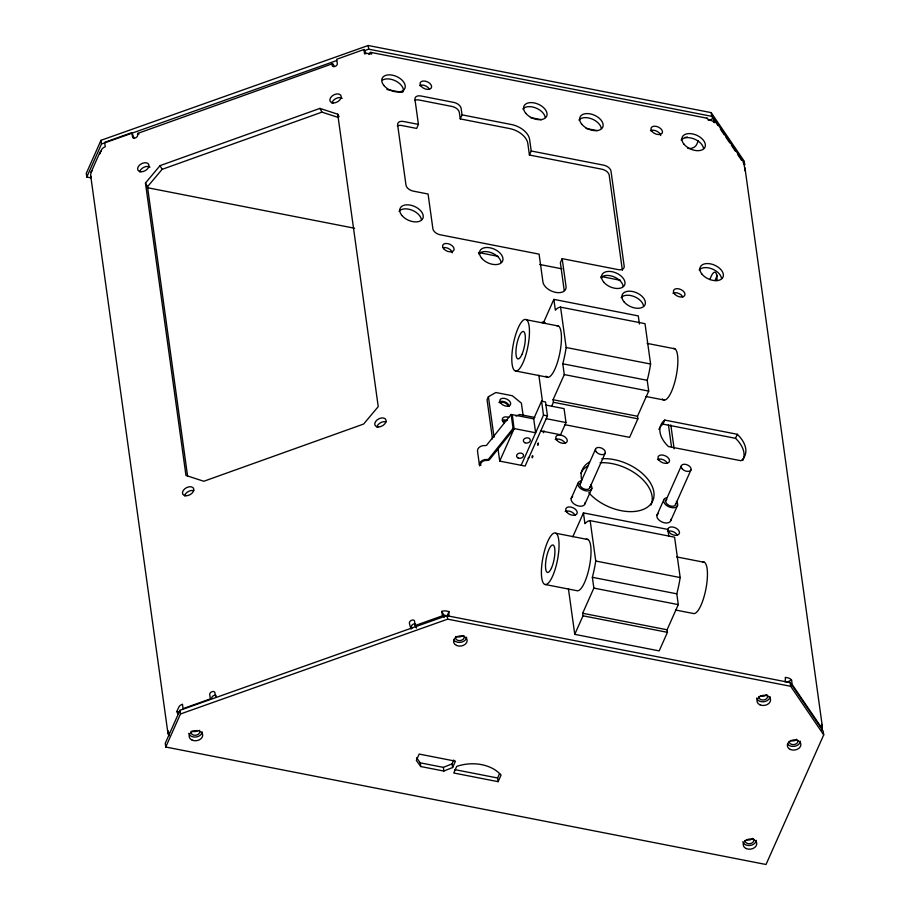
<?xml version="1.0" encoding="UTF-8"?>
<svg xmlns="http://www.w3.org/2000/svg" width="910" height="910" viewBox="0 0 910 910"><rect width="100%" height="100%" fill="white"/><g stroke="black" fill="none" stroke-linecap="round" stroke-linejoin="round"><path stroke-width="1.36" d="M537.56 444.512C537.833 447.538 539.13 440.884 537.719 443.682M543.213 431.806L543.418 432.728L544.078 430.93M446.992 616.593L448.88 611.52L446.389 611.031A6.666 4.96 -7.9 0 0 441.794 611.395L442.408 615.82L415.153 625.568L416.518 628.059M743.186 162.606L744.755 164.915L744.243 161.229L711.199 112.635L368.197 45.5L100.999 140.311L86.291 173.355L86.791 177.029L90.977 177.848M86.791 177.029L101.499 143.996L100.999 140.311M91.034 172.331L99.691 152.88M622.394 270.315L609.211 175.152A7.007 4.254 24 0 0 601.976 169.226L529.415 155.018L527.811 143.416A17.506 10.636 24 0 0 509.714 128.583L460.244 118.903L462.041 114.865L461.131 108.37A7.007 4.254 24 0 0 453.897 102.432L420.921 95.982A7.007 4.254 24 0 0 414.96 99.338L418.429 124.397L416.643 128.435L401.799 125.523A7.007 4.254 24 0 0 397.317 125.978M178.019 713.815A6.666 4.05 24 0 1 176.87 711.438L178.633 707.468A6.666 4.96 -7.9 0 1 182.466 704.226L183.081 708.64L210.335 698.891L209.721 694.466A2.775 1.786 -28.6 0 1 212.041 691.702A2.775 1.786 -28.6 0 1 214.862 692.624A6.666 1.206 70.3 0 0 216.011 697.06M823.709 734.893L790.676 686.299L447.674 619.164L447.163 615.479L179.952 710.301L165.245 743.333L165.756 747.019L766.015 864.5L823.709 734.893L823.209 731.219L790.164 682.614L443.83 615.126L441.794 611.395M165.756 747.019L180.464 713.986L179.952 710.301M529.415 155.018L531.212 150.992L529.609 139.378A17.506 10.636 24 0 0 511.511 124.545L462.041 114.865M523.148 415.756L521.396 403.164L512.353 395.748L495.859 392.517L488.42 396.703L487.066 399.752L492.492 438.927M531.212 150.992L603.774 165.188A7.007 4.254 24 0 1 611.008 171.125L624.192 266.277A7.007 4.254 24 0 1 618.243 269.633L562.175 258.656L560.378 262.694L564.234 290.54M543.225 323.277L553.86 299.379L638.297 315.906L639.411 323.994M533.544 419.203L541.564 401.185L545.522 401.958L547.456 415.893L525.115 466.079L499.715 461.108L514.196 428.576L535.637 432.773L533.704 418.85L512.273 414.653L514.093 428.803L489.694 459.436A2.446 1.82 -7.9 0 1 487.055 460.403A5.255 3.902 -7.9 0 0 480.742 465.533M521.157 465.306L543.497 415.108L541.564 401.185M551.779 405.997L553.428 402.288L553.075 399.729L564.28 374.579L562.789 363.784A45.102 12.66 -78.9 0 0 566.168 347.506L560.571 307.136L645.008 323.664L650.593 364.034A45.102 12.66 -78.9 0 1 647.215 380.312L648.716 391.095L637.512 416.257L637.865 418.816L629.606 437.357L564.553 424.629M545.602 405.018L564.075 408.635L565.997 422.558L560.571 434.752L540.779 430.885M698.357 140.72L696.639 144.576A7.007 5.21 -7.9 0 1 687.789 148.375M452.611 767.528L455.444 761.169L419.157 754.071L416.336 760.419L420.773 766.538L443.864 771.054L452.611 767.528L452.099 763.843L453.794 760.032M571.161 498.521L577.952 483.267M580 484.04L595.504 449.221M589.805 487.714L605.309 452.896M585.062 503.719L591.853 488.477M572.799 536.798L583.446 512.899L667.872 529.427L668.804 536.172M498.123 781.679L501.057 775.07A37.196 27.641 -7.9 0 0 456.706 766.391L453.76 772.999L498.123 781.679L497.611 777.993L499.567 773.591M658.92 429.372A31.941 19.406 24 0 1 662.958 424.117L664.755 420.079L737.305 434.286A31.941 19.406 24 0 1 740.979 460.744L668.418 446.537A31.941 19.406 24 0 1 664.755 420.079M574.756 634.361L583.014 615.808L582.662 613.26L593.855 588.099L592.365 577.304A45.102 12.66 -78.9 0 0 595.743 561.026L590.158 520.657L674.583 537.184L680.179 577.554A45.102 12.66 -78.9 0 1 676.79 593.832L678.291 604.627L667.087 629.777L667.439 632.336L659.181 650.889L574.756 634.361L568.42 588.668M656.918 515.299L663.708 500.056M665.745 500.818L681.249 466M675.561 504.493L691.054 469.674M670.807 520.509L677.597 505.255M742.765 460.505A31.941 19.406 24 0 0 735.519 438.313L737.305 434.286M512.171 414.869L511.136 414.448L486.725 445.081A1.228 0.91 -7.9 0 1 485.405 445.57A6.472 4.812 -7.9 0 0 477.443 450.689L479.377 464.612M511.136 414.448L513.069 428.382L488.659 459.004A1.228 0.91 -7.9 0 1 487.339 459.493A6.472 4.812 -7.9 0 0 479.559 465.829M337.724 114.205L378.23 406.634L363.625 424.049L203.794 481.265L185.97 475.464L145.463 183.024L160.069 165.62L319.899 108.404L337.724 114.205L339.077 116.696M187.619 476.374L147.5 186.755L162.105 169.351L321.935 112.135L338.486 117.526M708.776 120.382L713.747 118.254L743.823 162.503L744.437 166.928A6.666 4.96 -7.9 0 1 744.755 170.705M515.981 416.075L519.678 414.494L534.796 417.451M786.615 682.261L791.586 680.134L792.201 684.559L822.276 728.796L821.662 724.383A6.666 4.96 -7.9 0 1 821.98 728.159A6.666 4.05 24 0 1 821.446 730.207M416.564 757.757L420.272 762.853L443.352 767.38L452.099 763.843M134.225 138.536L131.882 132.587L104.627 142.347L105.241 146.76A6.666 4.96 -7.9 0 0 101.408 150.013L99.645 153.983A6.666 4.05 24 0 1 101.044 151.219M365.991 53.246L363.954 49.515L336.7 59.275L337.314 63.689A2.775 1.786 -28.6 0 1 334.994 66.453A2.775 1.786 -28.6 0 1 332.173 65.531A6.666 1.206 70.3 0 1 334.004 65.588M137.922 133.349L332.457 63.723M101.499 143.996L336.643 60.56M364.705 50.607L368.709 49.185L711.711 116.321L718.001 125.569M180.464 713.986L447.674 619.164M370.586 52.359L706.99 118.198M386.864 89.476L402.186 92.467M530.359 117.561L541.507 119.745M586.086 128.469L597.233 130.642M418.429 124.397L403.596 121.496A7.007 4.254 24 0 0 397.636 124.841L405.997 185.185A7.007 4.254 24 0 0 413.242 191.123L428.075 194.023L432.898 228.842A7.007 4.254 24 0 0 440.144 234.769L539.084 254.14L542.94 281.986A12.251 7.439 24 0 0 555.612 292.372A12.251 7.439 24 0 0 566.031 286.502L562.175 258.656M147.056 187.631L354.547 228.239M478.478 252.502L497.975 256.313M539.744 264.491L562.027 268.848M601.021 276.481L620.518 280.303M542.303 321.981L545.079 322.527M526.503 319.785A26.265 7.371 -78.9 0 1 523.398 361.793A26.265 7.371 -78.9 0 1 511.989 354.024A26.265 7.371 -78.9 0 1 526.503 319.785L558.49 326.042M647.101 343.388L674.913 348.826M566.168 347.506L650.593 364.034M562.789 363.784L647.215 380.312M564.28 374.579L648.716 391.095M515.629 370.984L547.615 377.24M645.963 396.487L664.038 400.025M553.075 399.729L637.512 416.257M553.428 402.288L637.865 418.816M662.958 424.117L735.519 438.313M543.497 415.108L547.456 415.893M546.216 418.68L565.997 422.558M556.078 533.305A26.265 7.371 -78.9 0 1 552.973 575.313A26.265 7.371 -78.9 0 1 541.575 567.544A26.265 7.371 -78.9 0 1 556.078 533.305L588.076 539.562M676.676 556.909L704.499 562.357M595.743 561.026L680.179 577.554M592.365 577.304L676.79 593.832M593.855 588.099L678.291 604.627M545.204 584.504L577.202 590.761A26.265 7.371 -78.9 0 0 589.771 564.621A26.265 7.371 -78.9 0 0 586.256 539.243M675.538 610.007L693.625 613.556A26.265 7.371 -78.9 0 0 706.194 587.416A26.265 7.371 -78.9 0 0 702.679 562.039M582.662 613.26L667.087 629.777M583.014 615.808L667.439 632.336M176.87 711.438L179.486 711.95M454.636 769.587L497.611 777.993M513.069 428.382L514.093 428.803M720.367 129.049L724.303 134.828M725.873 137.148L729.809 142.927M731.378 145.247L735.314 151.026M737.669 154.507L741.605 160.285M319.899 108.404L321.935 112.135M160.069 165.62L162.105 169.351M145.463 183.024L147.5 186.755M411.946 628.207L411.434 626.728A2.775 1.786 -28.6 0 1 412.787 624.453A2.775 1.786 -28.6 0 1 415.642 623.851M744.994 168.123L822.219 725.577M713.747 118.254L714.361 122.679A6.666 4.96 -7.9 0 0 710.551 120.393L708.06 119.904A6.666 1.877 -78.9 0 0 706.456 118.493M711.199 112.635L711.711 116.321M790.164 682.614L790.676 686.299M670.829 424.959L674.139 448.858M668.452 424.777L671.557 447.265M553.86 299.379L555.362 310.173A45.102 12.66 -78.9 0 1 560.571 307.136M583.446 512.899L584.937 523.694A45.102 12.66 -78.9 0 1 590.158 520.657M538.845 375.147L542.485 401.458M460.244 118.903L459.334 112.408A7.007 4.254 24 0 0 452.099 106.47L419.123 100.02A7.007 4.254 24 0 0 414.641 100.464M497.975 448.573L499.715 461.108M488.42 396.703L494.039 437.278M368.197 45.5L368.709 49.185M443.83 615.126L444.137 617.333M363.954 49.515L364.569 53.94A6.666 4.96 -7.9 0 1 369.164 53.576L371.655 54.065A6.666 1.877 -78.9 0 0 368.88 54.486M443.352 767.38L443.864 771.054M415.153 625.568L414.539 621.143A2.775 1.786 -28.6 0 0 411.718 620.233A2.775 1.786 -28.6 0 0 409.398 622.986A6.666 1.206 70.3 0 0 411.149 629.06M420.272 762.853L420.773 766.538M131.882 132.587L132.496 137.012A2.775 1.786 -28.6 0 0 135.328 137.933A2.775 1.786 -28.6 0 0 137.637 135.169A6.666 1.206 70.3 0 1 138.866 134.214M90.738 176.028L167.963 733.483M590.624 484.598A7.439 4.516 24 0 1 588.997 490.831A7.439 4.516 24 0 1 579.169 487.146A7.439 4.516 24 0 1 580.808 480.912M589.851 486.839A5.255 3.185 24 0 1 583.458 488.715A5.255 3.185 24 0 1 581.058 482.721M585.119 502.491A7.439 4.516 24 0 1 576.064 505.152A7.439 4.516 24 0 1 572.674 496.667M676.38 501.376A7.439 4.516 24 0 1 674.754 507.609A7.439 4.516 24 0 1 664.926 503.935A7.439 4.516 24 0 1 666.552 497.702M675.595 503.628A5.255 3.185 24 0 1 669.203 505.505A5.255 3.185 24 0 1 666.814 499.51M670.875 519.28A7.439 4.516 24 0 1 661.809 521.93A7.439 4.516 24 0 1 658.431 513.445M687.278 136.932A4.425 3.287 -7.9 0 1 685.037 137.399M797.933 740.41A4.425 3.287 -7.9 0 1 793.884 744.585A4.425 3.287 -7.9 0 1 789.209 741.354M796.762 739.238A4.425 3.287 -7.9 0 1 790.642 740.512M767.244 695.001A4.425 3.287 -7.9 0 1 764.127 699.881A4.425 3.287 -7.9 0 1 758.883 696.741M766.425 694.626A4.425 3.287 -7.9 0 1 760.305 695.9M753.446 838.724A4.425 3.287 -7.9 0 1 750.329 843.604A4.425 3.287 -7.9 0 1 745.085 840.453M752.638 838.349A4.425 3.287 -7.9 0 1 746.518 839.623M463.816 635.612A4.425 3.287 -7.9 0 1 460.13 640.583A4.425 3.287 -7.9 0 1 455.683 636.488M462.235 635.931A4.425 3.287 -7.9 0 1 456.877 636.511M199.37 730.275A4.425 3.287 -7.9 0 1 195.684 735.246A4.425 3.287 -7.9 0 1 191.237 731.151M197.788 730.593A4.425 3.287 -7.9 0 1 192.431 731.174M709.88 279.575A14.003 3.936 -78.9 0 1 714.93 272.158A14.003 3.936 -78.9 0 1 716.932 280.621M715.112 280.599A14.003 3.936 -78.9 0 1 717.455 275.332M555.236 439.53A6.131 3.72 24 0 1 565.144 443.238M600.748 277.868A12.433 7.553 24 0 1 613.385 276.606A12.433 7.553 24 0 1 623.168 286.263M382.621 79.978A12.433 7.553 24 0 1 396.567 81.434A12.433 7.553 24 0 1 403.312 91.773M621.132 297.672A12.433 7.553 24 0 1 633.769 296.41A12.433 7.553 24 0 1 643.552 306.067M681.124 140.06A12.433 7.553 24 0 1 693.761 138.798A12.433 7.553 24 0 1 703.544 148.455M399.001 211.291A12.433 7.553 24 0 1 411.638 210.028A12.433 7.553 24 0 1 421.421 219.685M419.567 85.563A6.131 3.72 24 0 1 429.474 89.282M502.627 421.694A4.425 2.684 24 0 1 506.04 420.932M601.885 458.72A38.516 23.398 24 0 1 649.308 481.231A38.516 23.398 24 0 1 637.808 511.01A38.516 23.398 24 0 1 588.77 492.708M581.774 480.287A38.516 23.398 24 0 1 589.464 462.064M580.682 473.405A38.516 23.398 24 0 1 587.667 466.102M600.088 462.758A38.516 23.398 24 0 1 639.218 476.351A38.516 23.398 24 0 1 650.957 504.948M500.056 403.13A4.425 2.684 24 0 1 504.561 402.675A4.425 2.684 24 0 1 508.042 406.122M657.475 459.539A6.131 3.72 24 0 1 667.383 463.247M443.181 247.622A6.131 3.72 24 0 1 452.327 252.832M522.818 109.075A12.433 7.553 24 0 1 535.455 107.812A12.433 7.553 24 0 1 545.226 117.47M672.934 293.213A6.131 3.72 24 0 1 682.841 296.922M699.13 270.031A12.433 7.553 24 0 1 711.768 268.769A12.433 7.553 24 0 1 721.55 278.426M578.885 120.052A12.433 7.553 24 0 1 591.523 118.789A12.433 7.553 24 0 1 601.305 128.446M478.717 253.992A12.433 7.553 24 0 1 491.354 252.73A12.433 7.553 24 0 1 501.137 262.387M650.434 130.756A6.131 3.72 24 0 1 656.599 131.108A6.131 3.72 24 0 1 660.683 135.556M667.439 531.486A6.131 3.72 24 0 1 677.347 535.194M565.201 511.477A6.131 3.72 24 0 1 575.109 515.185M376.831 427.063A6.131 3.947 -28.6 0 1 386.067 421.842M331.945 103.069A6.131 3.947 -28.6 0 1 336.279 98.394A6.131 3.947 -28.6 0 1 342.205 98.36M184.571 495.882A6.131 3.947 -28.6 0 1 193.807 490.661M139.685 171.888A6.131 3.947 -28.6 0 1 144.019 167.213A6.131 3.947 -28.6 0 1 149.945 167.19M211.757 698.197A2.775 1.786 -28.6 0 1 213.111 695.934A2.775 1.786 -28.6 0 1 215.966 695.32M448.88 611.52A6.666 1.877 -78.9 0 1 448.675 616.059M785.091 681.909A6.666 1.877 -78.9 0 0 785.284 677.359L787.776 677.848A6.666 4.96 -7.9 0 1 791.586 680.134M169.476 735.701A6.666 4.96 -7.9 0 1 168.202 730.889A6.666 4.05 24 0 0 169.351 733.267M91.296 177.222A6.666 4.96 -7.9 0 1 90.977 173.435A6.666 4.05 24 0 1 92.388 170.67M756.267 840.351A6.825 5.073 -7.9 0 1 749.908 845.47A6.825 5.073 -7.9 0 1 742.81 841.807M202.191 731.902A6.825 5.073 -7.9 0 1 195.832 737.032A6.825 5.073 -7.9 0 1 188.734 733.358M800.39 741.24A6.825 5.073 -7.9 0 1 794.919 746.223A6.825 5.073 -7.9 0 1 787.503 743.925M770.065 696.628A6.825 5.073 -7.9 0 1 763.706 701.758A6.825 5.073 -7.9 0 1 756.608 698.084M466.637 637.239A6.825 5.073 -7.9 0 1 461.154 642.232A6.825 5.073 -7.9 0 1 453.749 639.923M673.093 348.507A26.265 7.371 -78.9 0 1 675.982 377.127A26.265 7.371 -78.9 0 1 662.389 398.91M556.67 325.723A26.265 7.371 -78.9 0 1 559.559 354.343A26.265 7.371 -78.9 0 1 545.966 376.114M498.896 402.47A5.779 3.503 24 0 1 504.766 401.879A5.779 3.503 24 0 1 509.316 406.372M502.229 420.409A5.779 3.503 24 0 1 507.348 420.443M529.085 457.218A6.302 1.774 -78.9 0 1 528.027 458.185M496.109 450.768A6.302 1.774 -78.9 0 1 495.563 451.451M504.333 422.775A5.779 3.503 24 0 1 502.832 417.986A5.779 3.503 24 0 1 508.701 417.394M532.771 456.103C532.293 460.71 531.36 454.863 532.771 456.103M524.899 442.738A3.503 2.605 -7.9 0 0 530.325 440.417A3.503 2.605 -7.9 0 0 525.309 438.188A3.503 2.605 -7.9 0 0 524.899 442.738M518.109 457.98A3.503 2.605 -7.9 0 0 523.534 455.66A3.503 2.605 -7.9 0 0 518.518 453.442A3.503 2.605 -7.9 0 0 518.109 457.98M596.357 451.963A5.255 3.185 24 0 0 604.922 453.635A5.255 3.185 24 0 0 599.917 447.572A5.255 3.185 24 0 0 596.357 451.963M682.113 468.741A5.255 3.185 24 0 0 690.679 470.424A5.255 3.185 24 0 0 685.674 464.362A5.255 3.185 24 0 0 682.113 468.741M556.795 440.212A6.131 3.72 24 0 0 566.793 442.169A6.131 3.72 24 0 0 560.947 435.105A6.131 3.72 24 0 0 556.795 440.212M603.683 282.077A12.433 7.553 24 0 0 623.964 286.047A12.433 7.553 24 0 0 612.111 271.703A12.433 7.553 24 0 0 603.683 282.077M383.929 85.529A12.433 7.553 24 0 0 404.211 89.499A12.433 7.553 24 0 0 392.358 75.155A12.433 7.553 24 0 0 383.929 85.529M624.067 301.87A12.433 7.553 24 0 0 644.348 305.84A12.433 7.553 24 0 0 632.495 291.496A12.433 7.553 24 0 0 624.067 301.87M684.058 144.269A12.433 7.553 24 0 0 704.34 148.239A12.433 7.553 24 0 0 692.487 133.895A12.433 7.553 24 0 0 684.058 144.269M401.936 215.499A12.433 7.553 24 0 0 422.217 219.469A12.433 7.553 24 0 0 410.364 205.125A12.433 7.553 24 0 0 401.936 215.499M421.125 86.257A6.131 3.72 24 0 0 431.124 88.213A6.131 3.72 24 0 0 425.277 81.138A6.131 3.72 24 0 0 421.125 86.257M659.033 460.221A6.131 3.72 24 0 0 669.032 462.178A6.131 3.72 24 0 0 663.185 455.114A6.131 3.72 24 0 0 659.033 460.221M443.625 248.714A6.131 3.72 24 0 0 453.624 250.671A6.131 3.72 24 0 0 447.788 243.607A6.131 3.72 24 0 0 443.625 248.714M525.752 113.284A12.433 7.553 24 0 0 546.034 117.253A12.433 7.553 24 0 0 534.181 102.91A12.433 7.553 24 0 0 525.752 113.284M674.492 293.907A6.131 3.72 24 0 0 684.491 295.864A6.131 3.72 24 0 0 678.655 288.788A6.131 3.72 24 0 0 674.492 293.907M702.065 274.24A12.433 7.553 24 0 0 722.347 278.21A12.433 7.553 24 0 0 710.494 263.866A12.433 7.553 24 0 0 702.065 274.24M581.82 124.26A12.433 7.553 24 0 0 602.101 128.23A12.433 7.553 24 0 0 590.249 113.886A12.433 7.553 24 0 0 581.82 124.26M481.652 258.19A12.433 7.553 24 0 0 501.933 262.16A12.433 7.553 24 0 0 490.08 247.816A12.433 7.553 24 0 0 481.652 258.19M651.992 131.438A6.131 3.72 24 0 0 661.991 133.395A6.131 3.72 24 0 0 656.144 126.331A6.131 3.72 24 0 0 651.992 131.438M668.998 532.179A6.131 3.72 24 0 0 678.996 534.136A6.131 3.72 24 0 0 673.15 527.061A6.131 3.72 24 0 0 668.998 532.179M566.759 512.159A6.131 3.72 24 0 0 576.758 514.116A6.131 3.72 24 0 0 570.911 507.052A6.131 3.72 24 0 0 566.759 512.159M378.071 426.949A6.131 3.947 -28.6 0 0 386.09 420.386A6.131 3.947 -28.6 0 0 377.093 419.92A6.131 3.947 -28.6 0 0 378.071 426.949M333.185 102.955A6.131 3.947 -28.6 0 0 341.204 96.392A6.131 3.947 -28.6 0 0 332.207 95.925A6.131 3.947 -28.6 0 0 333.185 102.955M185.811 495.768A6.131 3.947 -28.6 0 0 193.83 489.205A6.131 3.947 -28.6 0 0 184.832 488.738A6.131 3.947 -28.6 0 0 185.811 495.768M140.925 171.774A6.131 3.947 -28.6 0 0 148.956 165.21A6.131 3.947 -28.6 0 0 139.958 164.744A6.131 3.947 -28.6 0 0 140.925 171.774M746.2 848.564A6.825 5.073 -7.9 0 0 756.779 844.036A6.825 5.073 -7.9 0 0 747.008 839.702A6.825 5.073 -7.9 0 0 746.2 848.564M192.124 740.114A6.825 5.073 -7.9 0 0 202.702 735.587A6.825 5.073 -7.9 0 0 192.931 731.265A6.825 5.073 -7.9 0 0 192.124 740.114M790.324 749.453A6.825 5.073 -7.9 0 0 800.902 744.926A6.825 5.073 -7.9 0 0 791.131 740.592A6.825 5.073 -7.9 0 0 790.324 749.453M759.998 704.84A6.825 5.073 -7.9 0 0 770.577 700.313A6.825 5.073 -7.9 0 0 760.806 695.979A6.825 5.073 -7.9 0 0 759.998 704.84M456.57 645.452A6.825 5.073 -7.9 0 0 467.149 640.924A6.825 5.073 -7.9 0 0 457.377 636.602A6.825 5.073 -7.9 0 0 456.57 645.452M551.494 568.011A14.003 3.936 -78.9 0 0 553.485 545.283A14.003 3.936 -78.9 0 0 545.647 562.88A14.003 3.936 -78.9 0 0 551.494 568.011M521.919 354.479A14.003 3.936 -78.9 0 0 523.91 331.752A14.003 3.936 -78.9 0 0 516.072 349.36A14.003 3.936 -78.9 0 0 521.919 354.479M500.784 403.244A5.779 3.503 24 0 0 510.214 405.087A5.779 3.503 24 0 0 504.697 398.421A5.779 3.503 24 0 0 500.784 403.244"/></g></svg>
